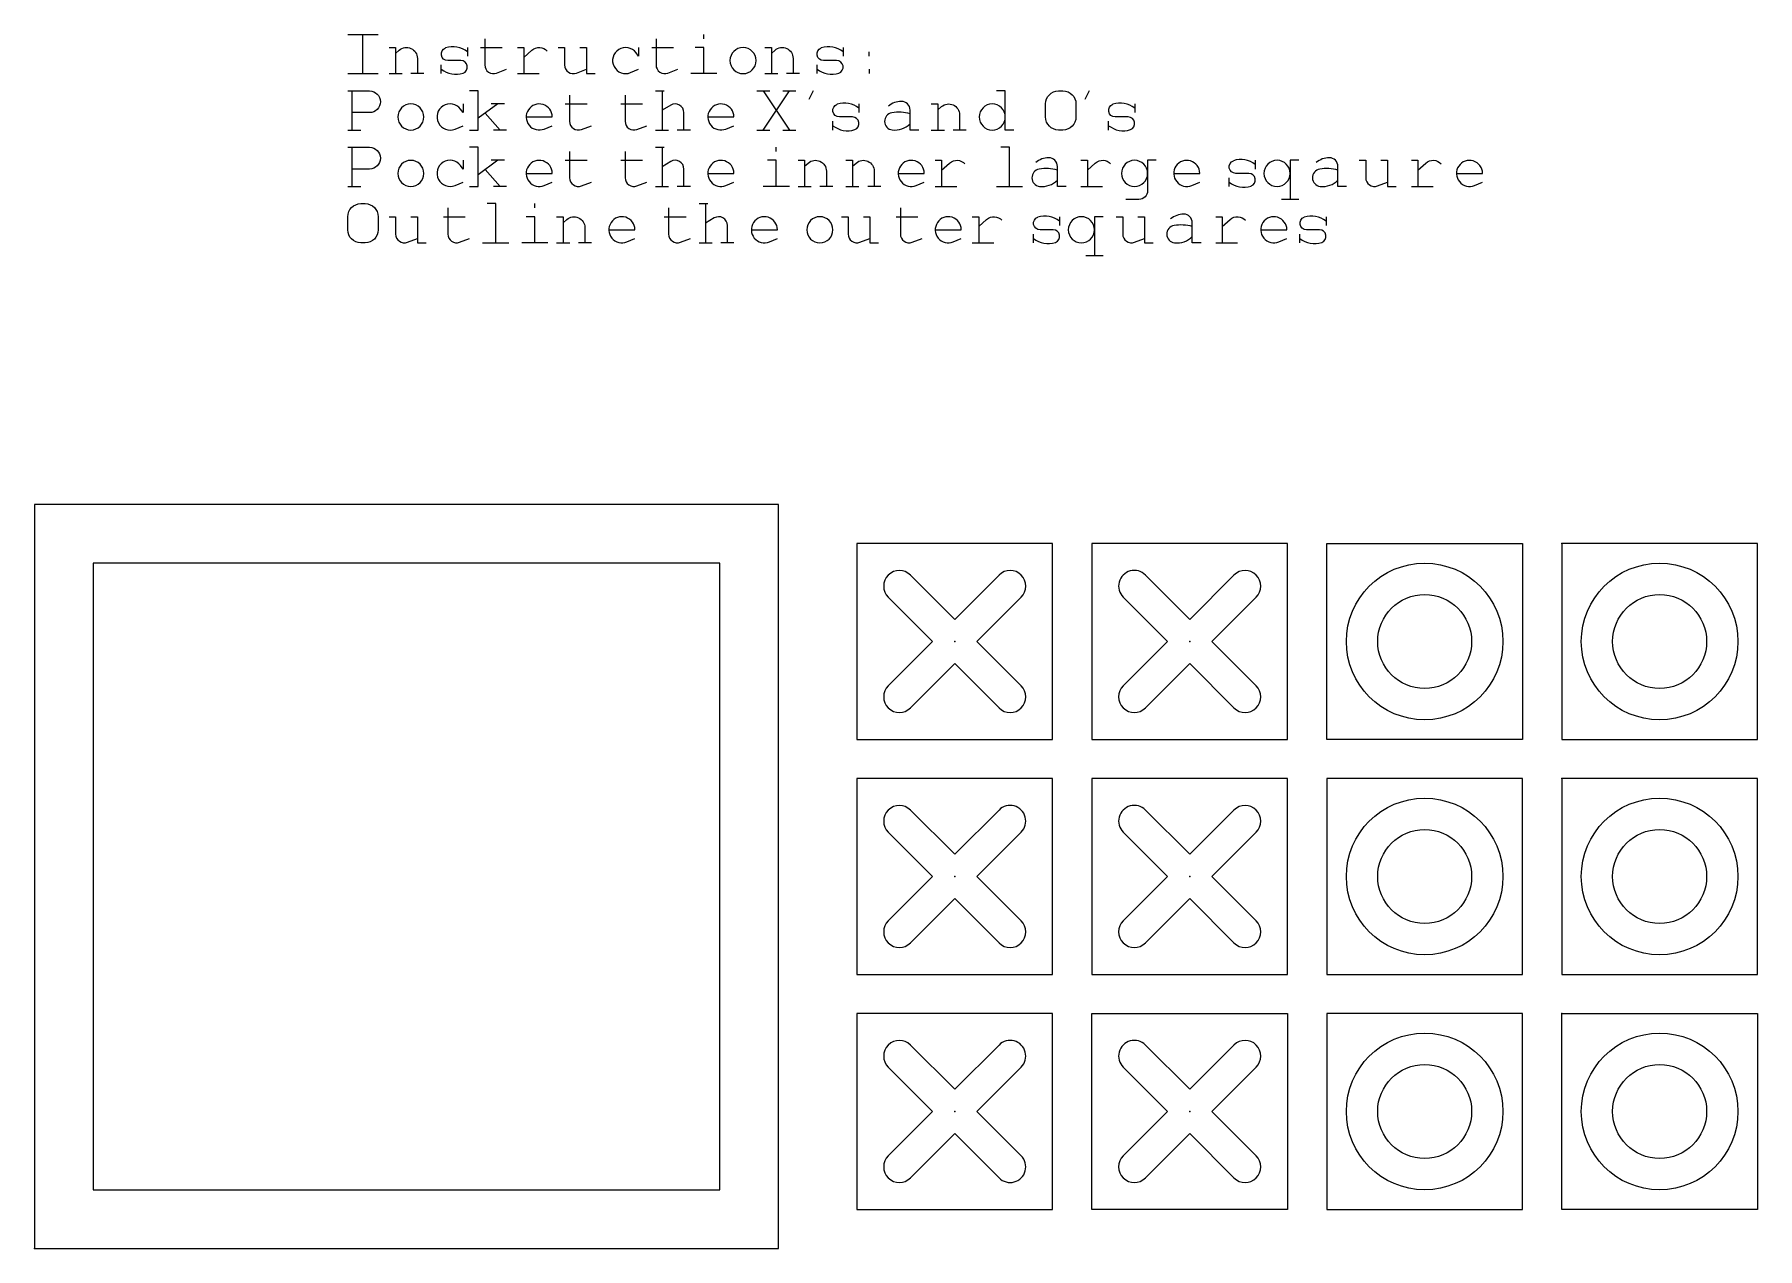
# Model space of a CAD drawing. Extents: x 0 to 440, y 0 to 310.
import ezdxf

# ---------------------------------------------------------------- set-up
doc = ezdxf.new("R2010")
doc.units = 0
doc.header["$MEASUREMENT"] = 0
doc.layers.get('0').update_dxf_attribs({"linetype": 'CONTINUOUS'})

msp = doc.modelspace()

# ---------------------------------------------------------------- linework, layer by layer
at = {"flags": 128}
for points in [[(80, 310), (87.78, 310)], [(83.89, 300), (83.89, 310)], [(170.95, 308.89), (170.95, 310)], [(90.56, 306.67), (92.22, 306.67), (92.22, 300)], [(110.56, 306.67), (110.56, 304.44)], [(113.89, 306.67), (119.44, 306.67)], [(123.33, 306.67), (125, 306.67), (125, 300)], [(139.28, 306.67), (140.95, 306.67), (140.95, 300), (143.17, 300)], [(157.61, 306.67), (163.17, 306.67)], [(170.95, 300), (170.95, 306.67), (168.72, 306.67)], [(186.5, 306.67), (188.17, 306.67), (188.17, 300)], [(206.5, 306.67), (206.5, 304.44)], [(213.17, 304.44), (213.17, 305.56)], [(80, 300), (87.78, 300)], [(90.56, 300), (93.89, 300)], [(99.44, 300), (96.11, 300)], [(103.89, 300), (103.89, 302.22)], [(123.33, 300), (128.89, 300)], [(174.28, 300), (167.61, 300)], [(186.5, 300), (189.84, 300)], [(195.39, 300), (192.06, 300)], [(199.84, 300), (199.84, 302.22)], [(213.17, 301.11), (213.17, 300)], [(81.11, 285.6), (81.11, 295.6)], [(111.11, 285.6), (113.33, 285.6), (113.33, 295.6), (111.11, 295.6)], [(158.61, 295.6), (160.83, 295.6)], [(160.28, 295.6), (160.28, 285.6)], [(184.44, 295.6), (187.78, 295.6)], [(186.11, 295.6), (192.78, 285.6)], [(186.11, 285.6), (192.78, 295.6)], [(191.11, 295.6), (194.44, 295.6)], [(198.89, 295.6), (197.78, 293.38)], [(250.13, 285.6), (247.91, 285.6), (247.91, 295.6), (245.69, 295.6)], [(269.3, 295.6), (268.19, 293.38)], [(118.33, 292.27), (113.33, 288.6)], [(120, 292.27), (116.66, 292.27)], [(135.55, 292.27), (141.11, 292.27)], [(149.72, 292.27), (155.28, 292.27)], [(210.55, 292.27), (210.55, 290.04)], [(229.02, 292.27), (230.69, 292.27), (230.69, 285.6)], [(280.96, 292.27), (280.96, 290.04)], [(118.89, 285.6), (115.07, 289.88)], [(203.89, 285.6), (203.89, 287.82)], [(274.3, 285.6), (274.3, 287.82)], [(80, 285.6), (83.33, 285.6)], [(120.55, 285.6), (117.22, 285.6)], [(158.61, 285.6), (161.94, 285.6)], [(167.5, 285.6), (164.16, 285.6)], [(184.44, 285.6), (187.78, 285.6)], [(191.11, 285.6), (194.44, 285.6)], [(229.02, 285.6), (232.35, 285.6)], [(237.91, 285.6), (234.58, 285.6)], [(81.11, 271.2), (81.11, 281.2)], [(111.11, 271.2), (113.33, 271.2), (113.33, 281.2), (111.11, 281.2)], [(118.33, 277.87), (113.33, 274.2)], [(120, 277.87), (116.66, 277.87)], [(135.55, 277.87), (141.11, 277.87)], [(149.72, 277.87), (155.28, 277.87)], [(158.61, 281.2), (160.83, 281.2)], [(160.28, 281.2), (160.28, 271.2)], [(189.44, 271.2), (189.44, 277.87), (187.22, 277.87)], [(189.44, 280.09), (189.44, 281.2)], [(195, 277.87), (196.66, 277.87), (196.66, 271.2)], [(207.22, 277.87), (208.89, 277.87), (208.89, 271.2)], [(230, 277.87), (231.66, 277.87), (231.66, 271.2)], [(249, 271.2), (249, 281.2), (246.78, 281.2)], [(267.19, 277.87), (268.86, 277.87), (268.86, 271.2)], [(311.75, 277.87), (311.75, 275.64)], [(322.86, 277.87), (320.64, 277.87), (320.64, 267.87)], [(343.83, 277.87), (345.5, 277.87), (345.5, 271.2), (347.72, 271.2)], [(351.61, 277.87), (353.27, 277.87), (353.27, 271.2)], [(118.89, 271.2), (115.07, 275.48)], [(305.08, 271.2), (305.08, 273.42)], [(80, 271.2), (83.33, 271.2)], [(120.55, 271.2), (117.22, 271.2)], [(158.61, 271.2), (161.94, 271.2)], [(167.5, 271.2), (164.16, 271.2)], [(192.78, 271.2), (186.11, 271.2)], [(195, 271.2), (198.33, 271.2)], [(203.89, 271.2), (200.55, 271.2)], [(207.22, 271.2), (210.55, 271.2)], [(216.11, 271.2), (212.78, 271.2)], [(230, 271.2), (235.55, 271.2)], [(245.67, 271.2), (252.34, 271.2)], [(267.19, 271.2), (272.75, 271.2)], [(351.61, 271.2), (357.16, 271.2)], [(117.78, 256.8), (117.78, 266.8), (115.56, 266.8)], [(127.78, 265.69), (127.78, 266.8)], [(169.72, 266.8), (171.94, 266.8)], [(171.39, 266.8), (171.39, 256.8)], [(322.86, 267.87), (318.42, 267.87)], [(96.11, 263.47), (97.78, 263.47), (97.78, 256.8), (100, 256.8)], [(104.44, 263.47), (110, 263.47)], [(127.78, 256.8), (127.78, 263.47), (125.56, 263.47)], [(133.33, 263.47), (135, 263.47), (135, 256.8)], [(160.83, 263.47), (166.39, 263.47)], [(211.67, 263.47), (213.33, 263.47), (213.33, 256.8), (215.56, 256.8)], [(220, 263.47), (225.56, 263.47)], [(239.44, 263.47), (241.11, 263.47), (241.11, 256.8)], [(261.78, 263.47), (261.78, 261.24)], [(272.89, 263.47), (270.67, 263.47), (270.67, 253.47)], [(281.78, 263.47), (283.45, 263.47), (283.45, 256.8), (285.67, 256.8)], [(301.64, 263.47), (303.3, 263.47), (303.3, 256.8)], [(329.81, 263.47), (329.81, 261.24)], [(114.44, 256.8), (121.11, 256.8)], [(131.11, 256.8), (124.44, 256.8)], [(133.33, 256.8), (136.67, 256.8)], [(142.22, 256.8), (138.89, 256.8)], [(169.72, 256.8), (173.06, 256.8)], [(178.61, 256.8), (175.28, 256.8)], [(239.44, 256.8), (245, 256.8)], [(255.12, 256.8), (255.12, 259.02)], [(301.64, 256.8), (307.19, 256.8)], [(323.14, 256.8), (323.14, 259.02)], [(272.89, 253.47), (268.45, 253.47)]]:
    msp.add_lwpolyline(points, dxfattribs=at)
for points in [[(115, 308.89), (115, 302.22, 0.525), (118.01, 300.14), (120.56, 301.11)], [(158.72, 308.89), (158.72, 302.22, 0.525), (161.74, 300.14), (164.28, 301.11)], [(92.22, 305.14), (93.16, 305.97, -0.6455), (97.78, 303.89), (97.78, 300)], [(109.48, 300.11, 0.8342), (108.89, 303.33), (105.56, 303.33, -0.8342), (104.97, 306.56)], [(110.56, 305.56, 0.246849), (104.98, 306.57)], [(125, 304.13), (127.03, 305.96, -0.4133), (130.95, 305.75)], [(133.73, 306.67), (135.39, 306.67), (135.39, 302.22, 0.525), (138.4, 300.14), (140.95, 301.11)], [(154.28, 306.67), (154.28, 304.44), (153.62, 305.33, 2.0446), (152.23, 300.26), (154.28, 301.11)], [(188.17, 305.14), (189.11, 305.97, -0.6455), (193.72, 303.89), (193.72, 300)], [(205.42, 300.11, 0.8342), (204.84, 303.33), (201.5, 303.33, -0.8342), (200.91, 306.56)], [(206.5, 305.56, 0.246849), (200.93, 306.57)], [(103.89, 301.11, 0.24685), (109.46, 300.1)], [(199.84, 301.11, 0.24685), (205.41, 300.1)], [(80, 295.6), (85.56, 295.6, -1), (85.56, 290.04), (81.11, 290.04)], [(109.44, 292.27), (109.44, 290.04), (108.78, 290.93, 2.0446), (107.39, 285.86), (109.44, 286.71)], [(125.55, 288.93), (132.22, 288.93, 3.3028), (130.17, 285.86), (132.22, 286.71)], [(136.66, 294.49), (136.66, 287.82, 0.525), (139.68, 285.74), (142.22, 286.71)], [(150.83, 294.49), (150.83, 287.82, 0.525), (153.84, 285.74), (156.39, 286.71)], [(165.83, 285.6), (165.83, 290.04, 0.5835), (162.46, 291.95), (160.28, 290.63)], [(171.94, 288.93), (178.61, 288.93, 3.3028), (176.56, 285.86), (178.61, 286.71)], [(209.47, 285.71, 0.8342), (208.89, 288.93), (205.55, 288.93, -0.8342), (204.96, 292.16)], [(210.55, 291.16, 0.246849), (204.98, 292.17)], [(225.83, 285.6), (223.61, 285.6), (223.61, 290.7, 0.4142), (221.39, 292.92, 0.179), (218.05, 291.69)], [(230.69, 290.74), (231.63, 291.57, -0.6455), (236.24, 289.49), (236.24, 285.6)], [(279.89, 285.71, 0.8342), (279.3, 288.93), (275.96, 288.93, -0.8342), (275.38, 292.16)], [(280.96, 291.16, 0.246849), (275.39, 292.17)], [(203.89, 286.71, 0.24685), (209.46, 285.7)], [(223.61, 289.76, 0.1101), (218.94, 290.01, 0.8687), (219.05, 285.61, 0.2309), (223.61, 287.22)], [(274.3, 286.71, 0.24685), (279.87, 285.7)], [(80, 281.2), (85.56, 281.2, -1), (85.56, 275.64), (81.11, 275.64)], [(109.44, 277.87), (109.44, 275.64), (108.78, 276.53, 2.0446), (107.39, 271.46), (109.44, 272.31)], [(125.55, 274.53), (132.22, 274.53, 3.3028), (130.17, 271.46), (132.22, 272.31)], [(136.66, 280.09), (136.66, 273.42, 0.525), (139.68, 271.34), (142.22, 272.31)], [(150.83, 280.09), (150.83, 273.42, 0.525), (153.84, 271.34), (156.39, 272.31)], [(165.83, 271.2), (165.83, 275.64, 0.5835), (162.46, 277.55), (160.28, 276.23)], [(171.94, 274.53), (178.61, 274.53, 3.3028), (176.56, 271.46), (178.61, 272.31)], [(196.66, 276.34), (197.61, 277.17, -0.6455), (202.22, 275.09), (202.22, 271.2)], [(208.89, 276.34), (209.83, 277.17, -0.6455), (214.44, 275.09), (214.44, 271.2)], [(220.55, 274.53), (227.22, 274.53, 3.3028), (225.17, 271.46), (227.22, 272.31)], [(231.66, 275.33), (233.7, 277.16, -0.4133), (237.61, 276.95)], [(263.45, 271.2), (261.22, 271.2), (261.22, 276.3, 0.4142), (259, 278.52, 0.179), (255.67, 277.29)], [(268.86, 275.33), (270.89, 277.16, -0.4133), (274.81, 276.95)], [(286.47, 277.87), (284.25, 277.87), (284.25, 270.09, -0.4142), (282.03, 267.87), (278.7, 267.87)], [(290.92, 274.53), (297.58, 274.53, 3.3028), (295.53, 271.46), (297.58, 272.31)], [(310.67, 271.31, 0.8342), (310.08, 274.53), (306.75, 274.53, -0.8342), (306.16, 277.76)], [(311.75, 276.76, 0.246849), (306.18, 277.77)], [(335.08, 271.2), (332.86, 271.2), (332.86, 276.3, 0.4142), (330.64, 278.52, 0.179), (327.31, 277.29)], [(338.27, 277.87), (339.94, 277.87), (339.94, 273.42, 0.525), (342.95, 271.34), (345.5, 272.31)], [(353.27, 275.33), (355.31, 277.16, -0.4133), (359.22, 276.95)], [(363.11, 274.53), (369.78, 274.53, 3.3028), (367.73, 271.46), (369.78, 272.31)], [(261.22, 275.36, 0.1101), (256.56, 275.61, 0.8687), (256.67, 271.21, 0.2309), (261.22, 272.82)], [(332.86, 275.36, 0.1101), (328.2, 275.61, 0.8687), (328.31, 271.21, 0.2309), (332.86, 272.82)], [(305.08, 272.31, 0.24685), (310.66, 271.3)], [(105.56, 265.69), (105.56, 259.02, 0.525), (108.57, 256.94), (111.11, 257.91)], [(161.94, 265.69), (161.94, 259.02, 0.525), (164.96, 256.94), (167.5, 257.91)], [(221.11, 265.69), (221.11, 259.02, 0.525), (224.12, 256.94), (226.67, 257.91)], [(297.89, 256.8), (295.67, 256.8), (295.67, 261.9, 0.4142), (293.45, 264.12, 0.179), (290.12, 262.89)], [(90.56, 263.47), (92.22, 263.47), (92.22, 259.02, 0.525), (95.23, 256.94), (97.78, 257.91)], [(135, 261.94), (135.94, 262.77, -0.6455), (140.56, 260.69), (140.56, 256.8)], [(146.67, 260.13), (153.33, 260.13, 3.3028), (151.28, 257.06), (153.33, 257.91)], [(176.94, 256.8), (176.94, 261.24, 0.5835), (173.58, 263.15), (171.39, 261.83)], [(183.06, 260.13), (189.72, 260.13, 3.3028), (187.67, 257.06), (189.72, 257.91)], [(206.11, 263.47), (207.78, 263.47), (207.78, 259.02, 0.525), (210.79, 256.94), (213.33, 257.91)], [(230, 260.13), (236.67, 260.13, 3.3028), (234.62, 257.06), (236.67, 257.91)], [(241.11, 260.93), (243.14, 262.76, -0.4133), (247.06, 262.55)], [(260.7, 256.91, 0.8342), (260.12, 260.13), (256.78, 260.13, -0.8342), (256.19, 263.36)], [(261.78, 262.36, 0.246849), (256.21, 263.37)], [(276.23, 263.47), (277.89, 263.47), (277.89, 259.02, 0.525), (280.9, 256.94), (283.45, 257.91)], [(295.67, 260.96, 0.1101), (291, 261.21, 0.8687), (291.12, 256.81, 0.2309), (295.67, 258.42)], [(303.3, 260.93), (305.34, 262.76, -0.4133), (309.25, 262.55)], [(313.14, 260.13), (319.81, 260.13, 3.3028), (317.76, 257.06), (319.81, 257.91)], [(328.73, 256.91, 0.8342), (328.14, 260.13), (324.81, 260.13, -0.8342), (324.22, 263.36)], [(329.81, 262.36, 0.246849), (324.24, 263.37)], [(255.12, 257.91, 0.24685), (260.69, 256.9)], [(323.14, 257.91, 0.24685), (328.71, 256.9)]]:
    msp.add_lwpolyline(points, format="xyb", dxfattribs=at)
for points in [[(177.61, 303.33, 1), (184.28, 303.33, 1)], [(258.19, 292.27, -0.4142), (261.52, 295.6), (262.63, 295.6, -0.4142), (265.96, 292.27), (265.96, 288.93, -0.4142), (262.63, 285.6), (261.52, 285.6, -0.4142), (258.19, 288.93)], [(92.78, 288.93, 1), (99.44, 288.93, 1)], [(241.24, 288.93, 1), (247.91, 288.93, 1)], [(92.78, 274.53, 1), (99.44, 274.53, 1)], [(277.58, 274.53, 1), (284.25, 274.53, 1)], [(313.97, 274.53, 1), (320.64, 274.53, 1)], [(80, 263.47, -0.4142), (83.33, 266.8), (84.44, 266.8, -0.4142), (87.78, 263.47), (87.78, 260.13, -0.4142), (84.44, 256.8), (83.33, 256.8, -0.4142), (80, 260.13)], [(197.22, 260.13, 1), (203.89, 260.13, 1)], [(264, 260.13, 1), (270.67, 260.13, 1)]]:
    msp.add_lwpolyline(points, format="xyb", close=True, dxfattribs=at)
for points in [[(0, 190), (0, 0), (190, 0), (190, 190)], [(210, 130), (260, 130), (260, 180), (210, 180)], [(270, 180), (270, 130), (320, 130), (320, 180)], [(330, 180), (380, 180), (380, 130), (330, 130)], [(390, 180), (390, 130), (440, 130), (440, 180)], [(175, 175), (15, 175), (15, 15), (175, 15)], [(210, 70), (260, 70), (260, 120), (210, 120)], [(270, 70), (320, 70), (320, 120), (270, 120)], [(330, 70), (380, 70), (380, 120), (330, 120)], [(390, 70), (440, 70), (440, 120), (390, 120)], [(210, 10), (260, 10), (260, 60), (210, 60)], [(270, 60), (320, 60), (320, 10), (270, 10)], [(330, 60), (330, 10), (380, 10), (380, 60)], [(390, 60), (440, 60), (440, 10), (390, 10)]]:
    msp.add_lwpolyline(points, close=True)
for points in [[(246.31, 138.03, 1), (251.97, 143.69), (240.66, 155), (251.97, 166.31, 1), (246.31, 171.97), (235, 160.66), (223.69, 171.97, 1), (218.03, 166.31), (229.34, 155), (218.03, 143.69, 1), (223.69, 138.03), (235, 149.34)], [(278.03, 143.69, 1), (283.69, 138.03), (295, 149.34), (306.31, 138.03, 1), (311.97, 143.69), (300.66, 155), (311.97, 166.31, 1), (306.31, 171.97), (295, 160.66), (283.69, 171.97, 1), (278.03, 166.31), (289.34, 155)], [(229.34, 95), (218.03, 83.69, 1), (223.69, 78.03), (235, 89.34), (246.31, 78.03, 1), (251.97, 83.69), (240.66, 95), (251.97, 106.31, 1), (246.31, 111.97), (235, 100.66), (223.69, 111.97, 1), (218.03, 106.31)], [(278.03, 83.69, 1), (283.69, 78.03), (295, 89.34), (306.31, 78.03, 1), (311.97, 83.69), (300.66, 95), (311.97, 106.31, 1), (306.31, 111.97), (295, 100.66), (283.69, 111.97, 1), (278.03, 106.31), (289.34, 95)], [(235, 40.66), (223.69, 51.97, 1), (218.03, 46.31), (229.34, 35), (218.03, 23.69, 1), (223.69, 18.03), (235, 29.34), (246.31, 18.03, 1), (251.97, 23.69), (240.66, 35), (251.97, 46.31, 1), (246.31, 51.97)], [(283.69, 18.03), (295, 29.34), (306.31, 18.03, 1), (311.97, 23.69), (300.66, 35), (311.97, 46.31, 1), (306.31, 51.97), (295, 40.66), (283.69, 51.97, 1), (278.03, 46.31), (289.34, 35), (278.03, 23.69, 1)]]:
    msp.add_lwpolyline(points, format="xyb", close=True)
for centre, radius in [((355, 155), 20), ((415, 155), 20), ((355, 155), 12), ((415, 155), 12), ((355, 95), 20), ((415, 95), 20), ((355, 95), 12), ((415, 95), 12), ((355, 35), 20), ((415, 35), 20), ((355, 35), 12), ((415, 35), 12)]:
    msp.add_circle(centre, radius)
for p in [(390, 180), (235, 155), (295, 155), (390, 120), (235, 95), (295, 95), (390, 60), (235, 35), (295, 35), (0, 0)]:
    msp.add_point(p)

doc.saveas('drawing.dxf')
